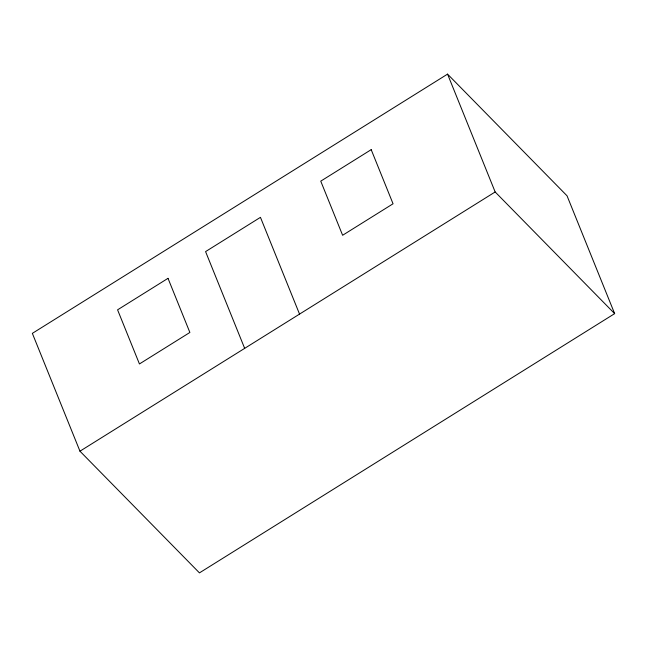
<?xml version="1.0" encoding="UTF-8"?>
<svg xmlns="http://www.w3.org/2000/svg" width="647" height="647" viewBox="0 0 647 647"><rect width="100%" height="100%" fill="white"/><g stroke="black" fill="none" stroke-linecap="round" stroke-linejoin="round"><path stroke-width="0.97" d="M447.554 74.122L32.35 333.359L79.961 451.194L199.446 572.878L614.65 313.641L567.039 195.806L447.554 74.122L495.165 191.965L614.65 313.641M79.961 451.194L495.165 191.965M299.537 314.102L260.45 217.343L205.576 251.602L244.663 348.361M371.192 149.659L320.75 181.152L342.619 235.273L393.053 203.781L371.192 149.659M168.01 278.339L117.576 309.832L139.437 363.954L189.878 332.461L168.01 278.339"/></g></svg>
